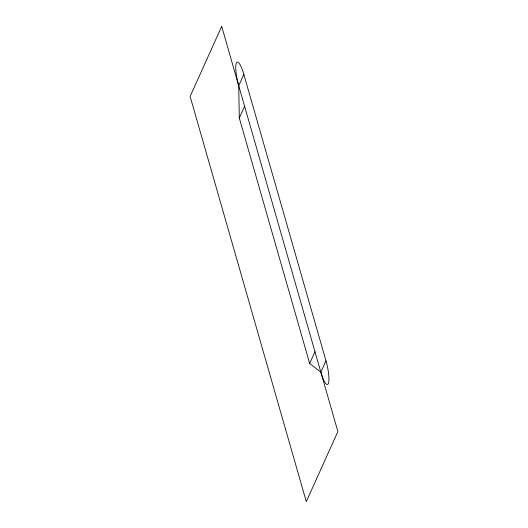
<?xml version="1.0" encoding="UTF-8"?>
<svg xmlns="http://www.w3.org/2000/svg" width="528" height="528" viewBox="0 0 528 528"><rect width="100%" height="100%" fill="white"/><g stroke="black" fill="none" stroke-linecap="round" stroke-linejoin="round"><path stroke-width="0.79" d="M238.729 85.767L243.844 74.422A18.447 3.881 77.4 0 0 236.379 62.99A18.447 3.881 77.4 0 0 238.729 85.767L239.296 118.028L309.672 363.469L320.852 372.181A18.447 3.881 77.4 0 0 328.317 383.605A18.447 3.881 77.4 0 0 325.974 360.829L243.844 74.422M239.296 118.028L244.603 106.253M309.672 363.469L314.978 351.694M320.852 372.181L325.974 360.829M221.701 26.4L190.12 96.452L306.299 501.6L337.88 431.548L221.701 26.4"/></g></svg>
